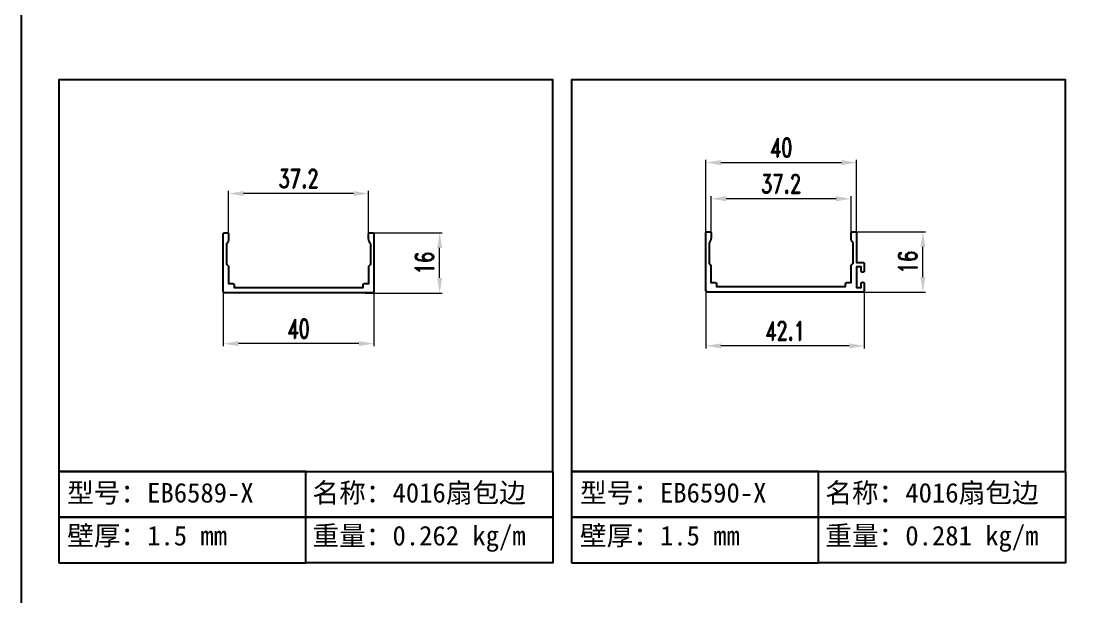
# Model space of a CAD drawing. Header units: millimetres. Extents: x 4423 to 13326, y -1516 to 5738.
# Drawn here: x 10099.3 to 10379.3, y 5279.7 to 5432.8 of the extents above; entities that cross this region are included whole.
import ezdxf

# ---------------------------------------------------------------- set-up
doc = ezdxf.new("R2010")
doc.units = ezdxf.units.MM
doc.header["$LTSCALE"] = 0.5
doc.layers.add('铝型材', color=1, linetype='Continuous')
doc.styles.get("Standard").update_dxf_attribs({"font": 'swissc.ttf', "height": 3})
doc.styles.add('汇总标注', font='romand.shx', dxfattribs={"width": 0.7, "height": 5})
doc.dimstyles.new('1汇总比例', dxfattribs={"dimscale": 0, "dimtxt": 5, "dimasz": 4, "dimexe": 0.7, "dimexo": 0.625, "dimgap": 1.5, "dimtad": 1, "dimzin": 9, "dimdsep": 46, "dimtxsty": '汇总标注', "dimcen": 0, "dimclrd": 3, "dimclre": 3, "dimclrt": 2, "dimadec": 1, "dimazin": 2, "dimtfac": 1, "dimtofl": 0, "dimtmove": 0, "dimatfit": 3, "dimfxl": 0, "dimtolj": 1, "dimlwd": 13, "dimlwe": 13, "dimarcsym": 0})

# ---------------------------------------------------------------- blocks, each defined once
blk = doc.blocks.new('*D60')
at = {"layer": 'Defpoints', "color": 0, "lineweight": 30, "ltscale": 0.4, "transparency": 16777216}
for p in [(10153.03, 5362.92), (10193.03, 5362.92), (10153.03, 5347.03)]:
    blk.add_point(p, dxfattribs=at)
at = {"layer": '铝型材', "color": 3, "lineweight": 13, "ltscale": 0.4, "transparency": 16777216}
for p, q in [((10153.03, 5362.3), (10153.03, 5346.33)), ((10193.03, 5362.3), (10193.03, 5346.33)), ((10189.03, 5347.03), (10157.03, 5347.03))]:
    blk.add_line(p, q, dxfattribs=at)
at = {"layer": '铝型材', "color": 3, "lineweight": 30, "ltscale": 0.4, "transparency": 16777216}
for points in [[(10157.03, 5347.7), (10157.03, 5346.37), (10153.03, 5347.03)], [(10189.03, 5347.7), (10189.03, 5346.37), (10193.03, 5347.03)]]:
    blk.add_solid(points, dxfattribs=at)
at = {"layer": '铝型材', "color": 2, "ltscale": 0.4, "transparency": 16777216, "insert": (10173.03, 5351.03), "char_height": 5, "attachment_point": 5, "style": '汇总标注'}
blk.add_mtext('\\A1;40', dxfattribs=at)
blk = doc.blocks.new('*D61')
at = {"layer": 'Defpoints', "color": 0, "lineweight": 30, "ltscale": 0.4, "transparency": 16777216}
for p in [(10281.24, 5362.55), (10323.34, 5362.15), (10281.24, 5346.44)]:
    blk.add_point(p, dxfattribs=at)
at = {"layer": '铝型材', "color": 3, "lineweight": 13, "ltscale": 0.4, "transparency": 16777216}
for p, q in [((10281.24, 5361.93), (10281.24, 5345.74)), ((10323.34, 5361.53), (10323.34, 5345.74)), ((10319.34, 5346.44), (10285.24, 5346.44))]:
    blk.add_line(p, q, dxfattribs=at)
at = {"layer": '铝型材', "color": 3, "lineweight": 30, "ltscale": 0.4, "transparency": 16777216}
for points in [[(10285.24, 5347.1), (10285.24, 5345.77), (10281.24, 5346.44)], [(10319.34, 5347.1), (10319.34, 5345.77), (10323.34, 5346.44)]]:
    blk.add_solid(points, dxfattribs=at)
at = {"layer": '铝型材', "color": 2, "ltscale": 0.4, "transparency": 16777216, "insert": (10302.29, 5350.44), "char_height": 5, "attachment_point": 5, "style": '汇总标注'}
blk.add_mtext('\\A1;42.1', dxfattribs=at)
blk = doc.blocks.new('*D45')
at = {"layer": 'Defpoints', "color": 0, "lineweight": 30, "ltscale": 0.4, "transparency": 16777216}
for p in [(10192.33, 5376.5), (10210.51, 5376.5), (10190.2, 5360.5)]:
    blk.add_point(p, dxfattribs=at)
at = {"layer": '铝型材', "color": 3, "lineweight": 13, "ltscale": 0.4, "transparency": 16777216}
for p, q in [((10192.96, 5376.5), (10211.21, 5376.5)), ((10210.51, 5364.5), (10210.51, 5372.5)), ((10190.82, 5360.5), (10211.21, 5360.5))]:
    blk.add_line(p, q, dxfattribs=at)
at = {"layer": '铝型材', "color": 3, "lineweight": 30, "ltscale": 0.4, "transparency": 16777216}
for points in [[(10209.85, 5372.5), (10211.18, 5372.5), (10210.51, 5376.5)], [(10209.85, 5364.5), (10211.18, 5364.5), (10210.51, 5360.5)]]:
    blk.add_solid(points, dxfattribs=at)
at = {"layer": '铝型材', "color": 2, "ltscale": 0.4, "transparency": 16777216, "insert": (10206.51, 5368.5), "char_height": 5, "attachment_point": 5, "rotation": 90, "style": '汇总标注'}
blk.add_mtext('\\A1;16', dxfattribs=at)
blk = doc.blocks.new('*D46')
at = {"layer": 'Defpoints', "color": 0, "lineweight": 30, "ltscale": 0.4, "transparency": 16777216}
for p in [(10154.43, 5386.95), (10154.43, 5375.55), (10191.63, 5375.55)]:
    blk.add_point(p, dxfattribs=at)
at = {"layer": '铝型材', "color": 3, "lineweight": 13, "ltscale": 0.4, "transparency": 16777216}
for p, q in [((10154.43, 5376.18), (10154.43, 5387.65)), ((10191.63, 5376.18), (10191.63, 5387.65)), ((10187.63, 5386.95), (10158.43, 5386.95))]:
    blk.add_line(p, q, dxfattribs=at)
at = {"layer": '铝型材', "color": 3, "lineweight": 30, "ltscale": 0.4, "transparency": 16777216}
for points in [[(10158.43, 5387.62), (10158.43, 5386.28), (10154.43, 5386.95)], [(10187.63, 5387.62), (10187.63, 5386.28), (10191.63, 5386.95)]]:
    blk.add_solid(points, dxfattribs=at)
at = {"layer": '铝型材', "color": 2, "ltscale": 0.4, "transparency": 16777216, "insert": (10173.03, 5390.95), "char_height": 5, "attachment_point": 5, "style": '汇总标注'}
blk.add_mtext('\\A1;37.2', dxfattribs=at)
blk = doc.blocks.new('*D47')
at = {"layer": 'Defpoints', "color": 0, "lineweight": 30, "ltscale": 0.4, "transparency": 16777216}
for p in [(10320.54, 5376.75), (10338.9, 5376.75), (10320.3, 5360.75)]:
    blk.add_point(p, dxfattribs=at)
at = {"layer": '铝型材', "color": 3, "lineweight": 13, "ltscale": 0.4, "transparency": 16777216}
for p, q in [((10321.16, 5376.75), (10339.6, 5376.75)), ((10338.9, 5364.75), (10338.9, 5372.75)), ((10320.92, 5360.75), (10339.6, 5360.75))]:
    blk.add_line(p, q, dxfattribs=at)
at = {"layer": '铝型材', "color": 3, "lineweight": 30, "ltscale": 0.4, "transparency": 16777216}
for points in [[(10338.24, 5372.75), (10339.57, 5372.75), (10338.9, 5376.75)], [(10338.24, 5364.75), (10339.57, 5364.75), (10338.9, 5360.75)]]:
    blk.add_solid(points, dxfattribs=at)
at = {"layer": '铝型材', "color": 2, "ltscale": 0.4, "transparency": 16777216, "insert": (10334.9, 5368.75), "char_height": 5, "attachment_point": 5, "rotation": 90, "style": '汇总标注'}
blk.add_mtext('\\A1;16', dxfattribs=at)
blk = doc.blocks.new('*D48')
at = {"layer": 'Defpoints', "color": 0, "lineweight": 30, "ltscale": 0.4, "transparency": 16777216}
for p in [(10282.64, 5385.56), (10282.64, 5375.8), (10319.84, 5375.8)]:
    blk.add_point(p, dxfattribs=at)
at = {"layer": '铝型材', "color": 3, "lineweight": 13, "ltscale": 0.4, "transparency": 16777216}
for p, q in [((10282.64, 5376.43), (10282.64, 5386.26)), ((10315.84, 5385.56), (10286.64, 5385.56)), ((10319.84, 5376.43), (10319.84, 5386.26))]:
    blk.add_line(p, q, dxfattribs=at)
at = {"layer": '铝型材', "color": 3, "lineweight": 30, "ltscale": 0.4, "transparency": 16777216}
for points in [[(10286.64, 5386.23), (10286.64, 5384.9), (10282.64, 5385.56)], [(10315.84, 5386.23), (10315.84, 5384.9), (10319.84, 5385.56)]]:
    blk.add_solid(points, dxfattribs=at)
at = {"layer": '铝型材', "color": 2, "ltscale": 0.4, "transparency": 16777216, "insert": (10301.24, 5389.56), "char_height": 5, "attachment_point": 5, "style": '汇总标注'}
blk.add_mtext('\\A1;37.2', dxfattribs=at)
blk = doc.blocks.new('*D49')
at = {"layer": 'Defpoints', "color": 0, "lineweight": 30, "ltscale": 0.4, "transparency": 16777216}
for p in [(10321.24, 5395.19), (10281.24, 5374.72), (10321.24, 5374.72)]:
    blk.add_point(p, dxfattribs=at)
at = {"layer": '铝型材', "color": 3, "lineweight": 13, "ltscale": 0.4, "transparency": 16777216}
for p, q in [((10281.24, 5375.35), (10281.24, 5395.89)), ((10321.24, 5375.35), (10321.24, 5395.89)), ((10285.24, 5395.19), (10317.24, 5395.19))]:
    blk.add_line(p, q, dxfattribs=at)
at = {"layer": '铝型材', "color": 3, "lineweight": 30, "ltscale": 0.4, "transparency": 16777216}
for points in [[(10285.24, 5395.86), (10285.24, 5394.52), (10281.24, 5395.19)], [(10317.24, 5395.86), (10317.24, 5394.52), (10321.24, 5395.19)]]:
    blk.add_solid(points, dxfattribs=at)
at = {"layer": '铝型材', "color": 2, "ltscale": 0.4, "transparency": 16777216, "insert": (10301.24, 5399.19), "char_height": 5, "attachment_point": 5, "style": '汇总标注'}
blk.add_mtext('\\A1;40', dxfattribs=at)
blk = doc.blocks.new('EB6589-X', base_point=(8.19, 19.02))
at = {"layer": '铝型材', "ltscale": 0.4}
blk.add_lwpolyline([(47.04, 16.34, -0.192258), (46.49, 17.72), (46.49, 19.02, -0.414214), (46.79, 19.32), (47.59, 19.32, -0.414214), (47.89, 19.02), (47.89, 3.82, -0.414214), (47.39, 3.32), (8.39, 3.32, -0.414214), (7.89, 3.82), (7.89, 19.02, -0.414214), (8.19, 19.32), (8.99, 19.32, -0.414214), (9.29, 19.02), (9.29, 17.72, -0.192258), (8.74, 16.34), (8.74, 15.03), (8.74, 11), (9.24, 10.5), (9.24, 5.82), (10.44, 5.82, -0.414214), (10.74, 5.52), (10.74, 4.82), (45.04, 4.82), (45.04, 5.52, -0.414214), (45.34, 5.82), (46.09, 5.82), (46.54, 5.82), (46.54, 10.5), (47.04, 11), (47.04, 15.03)], format="xyb", close=True, dxfattribs=at)
blk = doc.blocks.new('EB6590-X', base_point=(11.59, 20.91))
at = {"layer": '铝型材', "ltscale": 0.4}
blk.add_lwpolyline([(50.44, 18.23, -0.192258), (49.89, 19.61), (49.89, 20.91, -0.414214), (50.19, 21.21), (50.99, 21.21, -0.414214), (51.29, 20.91), (51.29, 13.11), (53.09, 13.11, -0.414214), (53.39, 12.81), (53.39, 10.81, -0.414214), (53.09, 10.51), (52.89, 10.51, -0.414214), (52.59, 10.81), (52.59, 11.91), (51.29, 11.91), (51.29, 6.41), (52.59, 6.41), (52.59, 7.51, -0.414214), (52.89, 7.81), (53.09, 7.81, -0.414214), (53.39, 7.51), (53.39, 5.71, -0.414214), (52.89, 5.21), (11.79, 5.21, -0.414214), (11.29, 5.71), (11.29, 20.91, -0.414214), (11.59, 21.21), (12.39, 21.21, -0.414214), (12.69, 20.91), (12.69, 19.61, -0.192258), (12.14, 18.23), (12.14, 16.92), (12.14, 12.89), (12.64, 12.39), (12.64, 7.71), (13.84, 7.71, -0.414214), (14.14, 7.41), (14.14, 6.71), (48.44, 6.71), (48.44, 7.41, -0.414214), (48.74, 7.71), (49.49, 7.71), (49.94, 7.71), (49.94, 12.39), (50.44, 12.89), (50.44, 16.92)], format="xyb", close=True, dxfattribs=at)

msp = doc.modelspace()

# ---------------------------------------------------------------- linework, layer by layer
at = {"layer": '铝型材', "ltscale": 0.4}
for points in [[(10099.2993, 4833.2095), (10664.2993, 4833.2095), (10664.2993, 5615.7095), (10099.2993, 5615.7095)], [(10109.2993, 5313.0153), (10240.5493, 5313.0153), (10240.5493, 5417.2095), (10109.2993, 5417.2095)], [(10245.5493, 5313.0153), (10376.7993, 5313.0153), (10376.7993, 5417.2095), (10245.5493, 5417.2095)], [(10109.2993, 5300.8624), (10174.9243, 5300.8624), (10174.9243, 5313.0153), (10109.2993, 5313.0153)], [(10174.9243, 5313.0153), (10240.5493, 5313.0153), (10240.5493, 5300.8624), (10174.9243, 5300.8624)], [(10245.5493, 5300.8624), (10311.1743, 5300.8624), (10311.1743, 5313.0153), (10245.5493, 5313.0153)], [(10311.1743, 5313.0153), (10376.7993, 5313.0153), (10376.7993, 5300.8624), (10311.1743, 5300.8624)], [(10109.2993, 5288.7095), (10174.9243, 5288.7095), (10174.9243, 5300.8624), (10109.2993, 5300.8624)], [(10174.9243, 5300.8624), (10240.5493, 5300.8624), (10240.5493, 5288.7095), (10174.9243, 5288.7095)], [(10245.5493, 5288.7095), (10311.1743, 5288.7095), (10311.1743, 5300.8624), (10245.5493, 5300.8624)], [(10311.1743, 5300.8624), (10376.7993, 5300.8624), (10376.7993, 5288.7095), (10311.1743, 5288.7095)]]:
    msp.add_lwpolyline(points, close=True, dxfattribs=at)

# ---------------------------------------------------------------- block references
for name, p in [('EB6589-X', (10153.3341, 5376.2014)), ('EB6590-X', (10281.5367, 5376.4506))]:
    msp.add_blockref(name, p, dxfattribs=at)

# ---------------------------------------------------------------- texts
at = {"layer": '铝型材', "ltscale": 0.4, "char_height": 5.1984, "attachment_point": 1}
for s, insert in [('{\\fSimSun|b0|i0|c134|p2;型号：EB6589-X}', (10111.5298, 5309.9685, 1491.5165)), ('{\\fSimSun|b0|i0|c134|p2;名称：4016扇包边}', (10176.7222, 5309.9685, 1491.5165)), ('{\\fSimSun|b0|i0|c134|p2;型号：EB6590-X}', (10247.7798, 5309.9685, 1491.5165)), ('{\\fSimSun|b0|i0|c134|p2;名称：4016扇包边}', (10312.9722, 5309.9685, 1491.5165)), ('{\\fSimSun|b0|i0|c134|p2;壁厚：1.5 mm}', (10111.5298, 5298.5603, 1491.5165)), ('{\\fSimSun|b0|i0|c134|p2;重量：0.262 kg/m}', (10176.7222, 5298.5603, 1491.5165)), ('{\\fSimSun|b0|i0|c134|p2;壁厚：1.5 mm}', (10247.7798, 5298.5603, 1491.5165)), ('{\\fSimSun|b0|i0|c134|p2;重量：0.281 kg/m}', (10312.9722, 5298.5603, 1491.5165))]:
    msp.add_mtext(s, dxfattribs=dict(at, insert=insert))

# ---------------------------------------------------------------- dimensions: what is measured, and where the dimension line sits
at = {"layer": '铝型材', "ltscale": 0.4}
for base, p1, p2, picture, middle in [((10321.2367, 5395.1891), (10281.2367, 5374.723), (10321.2367, 5374.723), '*D49', (10301.2367, 5399.1891)), ((10154.4341, 5386.9507), (10191.6341, 5375.5514), (10154.4341, 5375.5514), '*D46', (10173.0341, 5390.9507)), ((10282.6367, 5385.5622), (10319.8367, 5375.8006), (10282.6367, 5375.8006), '*D48', (10301.2367, 5389.5622)), ((10153.0341, 5347.0345), (10193.0341, 5362.9245), (10153.0341, 5362.9245), '*D60', (10173.0341, 5351.0345)), ((10281.2367, 5346.4353), (10323.3367, 5362.1506), (10281.2367, 5362.5516), '*D61', (10302.2867, 5350.4353))]:
    dim = msp.add_linear_dim(base=base, p1=p1, p2=p2, dimstyle='1汇总比例', override={"dimscale": 1}, dxfattribs=at)
    dim.commit()
    dim.dimension.update_dxf_attribs({"geometry": picture, "text_midpoint": middle})
for base, p1, p2, picture, middle in [((10210.5124, 5376.5014), (10190.1997, 5360.5014), (10192.3341, 5376.5014), '*D45', (10206.5124, 5368.5014)), ((10338.9036, 5376.7506), (10320.2969, 5360.7506), (10320.5367, 5376.7506), '*D47', (10334.9036, 5368.7506))]:
    dim = msp.add_linear_dim(base=base, p1=p1, p2=p2, angle=90, dimstyle='1汇总比例', override={"dimscale": 1}, dxfattribs=at)
    dim.commit()
    dim.dimension.update_dxf_attribs({"geometry": picture, "text_midpoint": middle})

doc.saveas('drawing.dxf')
